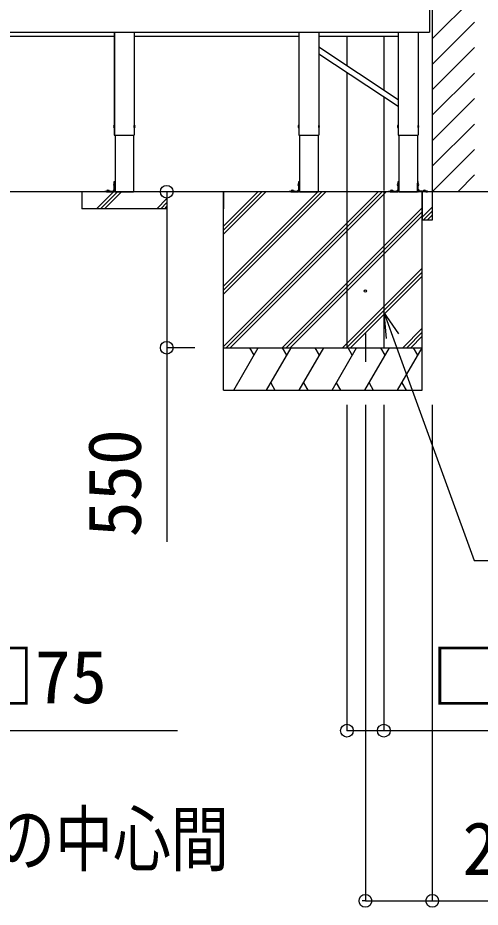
# Model space of a CAD drawing. Units: millimetres, scale not verified. Extents: x -13125 to 13125, y -19500 to 19405.
# Drawn here: x 8232 to 9861, y -1603 to 1533 of the extents above; entities that cross this region are included whole.
import ezdxf
from ezdxf.enums import TextEntityAlignment as Align

# ---------------------------------------------------------------- set-up
doc = ezdxf.new("R2010")
doc.units = ezdxf.units.MM
doc.header["$LTSCALE"] = 100
for name, color, linetype in [('0-3_YKK_12', 2, 'Continuous'), ('0-4_YKK_A1', 4, 'Continuous'), ('0-5_YKK_D', 6, 'Continuous')]:
    doc.layers.add(name, color=color, linetype=linetype)
doc.styles.add('ＭＳ ゴシック', font='')
doc.styles.get('ＭＳ ゴシック').set_extended_font_data('MS Gothic')

msp = doc.modelspace()

# ---------------------------------------------------------------- linework, layer by layer
at = {"layer": '0-3_YKK_12'}
msp.add_line((9456.9, 419.2), (9456.9, 319.2), dxfattribs=at)
at = {"layer": '0-4_YKK_A1'}
for p, q in [((9692.4, 4734.7), (9692.4, 919.1)), ((9692.4, 1458.1), (9841.4, 1607.1)), ((9692.4, 1368.3), (9841.4, 1517.3)), ((7002.9, 1482.2), (9682.4, 1482.2)), ((9292.4, 1482.2), (9292.4, 1444.8)), ((9642.4, 1482.2), (9642.4, 1119.2)), ((9642.4, 1482.2), (9642.4, 1119.2)), ((8572.3, 1467.2), (7792.4, 1467.2)), ((9222.3, 1467.2), (8642.4, 1467.2)), ((9572.3, 1467.2), (9292.4, 1467.2)), ((9391.9, 1467.2), (9391.9, 1364.1)), ((9521.9, 1467.2), (9521.9, 1277.9)), ((9292.4, 1430), (9572.3, 1244.5)), ((9292.4, 1423.1), (9292.4, 1119.2)), ((9692.4, 1278.5), (9841.4, 1427.5)), ((9292.4, 1406), (9572.3, 1220.5)), ((9391.9, 1340.1), (9391.9, 919.2)), ((9692.4, 1188.7), (9841.4, 1337.7)), ((9521.9, 1253.9), (9521.9, 923.9)), ((9692.4, 1098.8), (9841.4, 1247.8)), ((8571.9, 1153.2), (8571, 1153.1)), ((8571.9, 1145.2), (8571, 1145.4)), ((8571.9, 1153.2), (8571.9, 1145.2)), ((8571.9, 1153.2), (8572.4, 1153.1)), ((8571.9, 1145.2), (8572.4, 1145.3)), ((8572.4, 1153.1), (8572.4, 1145.3)), ((8642.9, 1153.2), (8642.4, 1153.1)), ((8642.4, 1145.3), (8642.4, 1153.1)), ((8642.9, 1145.2), (8642.4, 1145.3)), ((8642.9, 1153.2), (8643.7, 1153.1)), ((8642.9, 1145.2), (8642.9, 1153.2)), ((8642.9, 1145.2), (8643.7, 1145.4)), ((9221.9, 1153.2), (9221, 1153.1)), ((9221.9, 1145.2), (9221, 1145.4)), ((9221.9, 1153.2), (9221.9, 1145.2)), ((9221.9, 1153.2), (9222.4, 1153.1)), ((9221.9, 1145.2), (9222.4, 1145.3)), ((9222.4, 1153.1), (9222.4, 1145.3)), ((9292.9, 1153.2), (9292.4, 1153.1)), ((9292.4, 1145.3), (9292.4, 1153.1)), ((9292.9, 1145.2), (9292.4, 1145.3)), ((9292.9, 1153.2), (9293.7, 1153.1)), ((9292.9, 1145.2), (9292.9, 1153.2)), ((9292.9, 1145.2), (9293.7, 1145.4)), ((9571.9, 1153.2), (9571, 1153.1)), ((9571.9, 1145.2), (9571, 1145.4)), ((9571.9, 1153.2), (9571.9, 1145.2)), ((9571.9, 1153.2), (9572.4, 1153.1)), ((9571.9, 1145.2), (9572.4, 1145.3)), ((9572.4, 1153.3), (9572.4, 1119.2)), ((9572.4, 1153.1), (9572.4, 1145.3)), ((9642.9, 1153.2), (9642.4, 1153.1)), ((9642.4, 1145.3), (9642.4, 1153.1)), ((9642.9, 1145.2), (9642.4, 1145.3)), ((9642.9, 1153.2), (9643.7, 1153.1)), ((9642.9, 1145.2), (9642.9, 1153.2)), ((9642.9, 1145.2), (9643.7, 1145.4)), ((9692.4, 1009), (9841.4, 1158)), ((8572.3, 1119.2), (8642.4, 1119.2)), ((8574.7, 1119.2), (8574.7, 919.2)), ((8640, 1119.2), (8640, 919.2)), ((9222.3, 1119.2), (9292.4, 1119.2)), ((9224.7, 1119.2), (9224.7, 919.2)), ((9290, 1119.2), (9290, 919.2)), ((9572.3, 1119.2), (9642.4, 1119.2)), ((9574.7, 1119.2), (9574.7, 919.2)), ((9640, 1119.2), (9640, 919.2)), ((9692.4, 919.2), (9841.4, 1068.2)), ((9782.1, 919.2), (9841.4, 978.4)), ((8571.7, 948.2), (8570.9, 948.1)), ((8571.7, 948.2), (8571.7, 940.2)), ((8571.7, 948.2), (8572.2, 948.1)), ((8572.2, 955.2), (8574.7, 955.2)), ((8572.2, 950.8), (8572.2, 955.2)), ((8572.2, 949.4), (8572.2, 950.8)), ((8572.2, 922.2), (8572.2, 949.4)), ((8572.2, 948.1), (8572.2, 940.3)), ((8574.7, 955.2), (8574.7, 950.8)), ((8574.7, 950.8), (8574.7, 949.4)), ((8574.7, 922.2), (8574.7, 949.4)), ((9221.7, 948.2), (9220.9, 948.1)), ((9221.7, 948.2), (9221.7, 940.2)), ((9221.7, 948.2), (9222.2, 948.1)), ((9222.2, 955.2), (9224.7, 955.2)), ((9222.2, 950.8), (9222.2, 955.2)), ((9222.2, 949.4), (9222.2, 950.8)), ((9222.2, 922.2), (9222.2, 949.4)), ((9222.2, 948.1), (9222.2, 940.3)), ((9224.7, 955.2), (9224.7, 950.8)), ((9224.7, 950.8), (9224.7, 949.4)), ((9224.7, 922.2), (9224.7, 949.4)), ((9571.7, 948.2), (9570.9, 948.1)), ((9571.7, 948.2), (9571.7, 940.2)), ((9571.7, 948.2), (9572.2, 948.1)), ((9572.2, 955.2), (9574.7, 955.2)), ((9572.2, 950.8), (9572.2, 955.2)), ((9572.2, 949.4), (9572.2, 950.8)), ((9572.2, 922.2), (9572.2, 949.4)), ((9572.2, 948.1), (9572.2, 940.3)), ((9574.7, 955.2), (9574.7, 950.8)), ((9574.7, 950.8), (9574.7, 949.4)), ((9574.7, 922.2), (9574.7, 949.4)), ((9642.5, 955.2), (9640, 955.2)), ((9640, 955.2), (9640, 950.8)), ((9640, 950.8), (9640, 949.4)), ((9640, 922.2), (9640, 949.4)), ((9642.5, 950.8), (9642.5, 955.2)), ((9642.5, 949.4), (9642.5, 950.8)), ((9642.5, 922.2), (9642.5, 949.4)), ((9643, 948.2), (9642.5, 948.1)), ((9642.5, 940.3), (9642.5, 948.1)), ((9643, 948.2), (9643.8, 948.1)), ((9643, 940.2), (9643, 948.2)), ((10041.7, 919.2), (6836.9, 919.2)), ((8457.4, 919.2), (8457.4, 859.2)), ((8509.4, 859.2), (8569.4, 919.2)), ((8523.6, 859.2), (8583.6, 919.2)), ((8537.7, 859.2), (8597.7, 919.2)), ((8543.1, 919.2), (8538.7, 919.2)), ((8543.1, 921.7), (8544.5, 921.7)), ((8544.5, 919.2), (8543.1, 919.2)), ((8544.5, 921.7), (8555.8, 921.7)), ((8544.5, 919.2), (8555.8, 919.2)), ((8545.7, 922.7), (8545.7, 922.2)), ((8545.7, 922.2), (8553.7, 922.2)), ((8546.2, 921.7), (8553.2, 921.7)), ((8553.7, 922.7), (8553.7, 922.2)), ((8555.8, 919.2), (8555.8, 921.7)), ((8557.6, 921.7), (8555.8, 921.7)), ((8555.8, 919.2), (8557.6, 919.2)), ((8557.6, 919.2), (8571.7, 919.2)), ((8572.2, 927.3), (8566.6, 921.7)), ((8571.7, 940.2), (8570.9, 940.4)), ((8571.7, 940.2), (8572.2, 940.3)), ((8574.7, 919.2), (8640, 919.2)), ((8956.9, 369.2), (8956.9, 919.2)), ((8956.9, 919.2), (8956.9, 859.2)), ((8956.9, 798.4), (9077.6, 919.2)), ((8956.9, 586.3), (9289.8, 919.2)), ((8956.9, 374.2), (9501.9, 919.2)), ((8956.9, 784.3), (9091.8, 919.2)), ((8956.9, 572.2), (9303.9, 919.2)), ((8956.9, 770.2), (9105.9, 919.2)), ((8956.9, 558), (9318.1, 919.2)), ((8966, 369.2), (9516, 919.2)), ((8980.2, 369.2), (9530.2, 919.2)), ((9193.1, 919.2), (9188.7, 919.2)), ((9193.1, 921.7), (9194.5, 921.7)), ((9194.5, 919.2), (9193.1, 919.2)), ((9194.5, 921.7), (9205.8, 921.7)), ((9194.5, 919.2), (9205.8, 919.2)), ((9195.7, 922.7), (9195.7, 922.2)), ((9195.7, 922.2), (9203.7, 922.2)), ((9196.2, 921.7), (9203.2, 921.7)), ((9203.7, 922.7), (9203.7, 922.2)), ((9205.8, 919.2), (9205.8, 921.7)), ((9207.6, 921.7), (9205.8, 921.7)), ((9205.8, 919.2), (9207.6, 919.2)), ((9207.6, 919.2), (9221.7, 919.2)), ((9222.2, 927.3), (9216.6, 921.7)), ((9221.7, 940.2), (9220.9, 940.4)), ((9221.7, 940.2), (9222.2, 940.3)), ((9224.7, 919.2), (9290, 919.2)), ((9391.9, 919.2), (9391.9, 369.2)), ((9521.9, 919.2), (9521.9, 369.2)), ((9543.1, 919.2), (9538.7, 919.2)), ((9543.1, 921.7), (9544.5, 921.7)), ((9544.5, 919.2), (9543.1, 919.2)), ((9544.5, 921.7), (9555.8, 921.7)), ((9544.5, 919.2), (9555.8, 919.2)), ((9545.7, 922.7), (9545.7, 922.2)), ((9545.7, 922.2), (9553.7, 922.2)), ((9546.2, 921.7), (9553.2, 921.7)), ((9553.7, 922.7), (9553.7, 922.2)), ((9555.8, 919.2), (9555.8, 921.7)), ((9557.6, 921.7), (9555.8, 921.7)), ((9555.8, 919.2), (9557.6, 919.2)), ((9557.6, 919.2), (9571.7, 919.2)), ((9572.2, 927.3), (9566.6, 921.7)), ((9571.7, 940.2), (9570.9, 940.4)), ((9571.7, 940.2), (9572.2, 940.3)), ((9574.7, 919.2), (9640, 919.2)), ((9643, 940.2), (9642.5, 940.3)), ((9642.5, 927.3), (9648.1, 921.7)), ((9643, 940.2), (9643.8, 940.4)), ((9657.1, 919.2), (9643, 919.2)), ((9656.9, 369.2), (9656.9, 919.2)), ((9656.9, 919.2), (9656.9, 819.2)), ((9657.1, 921.7), (9658.9, 921.7)), ((9658.9, 919.2), (9657.1, 919.2)), ((9658.9, 919.2), (9658.9, 921.7)), ((9670.2, 921.7), (9658.9, 921.7)), ((9670.2, 919.2), (9658.9, 919.2)), ((9661, 922.7), (9661, 922.2)), ((9661, 922.2), (9669, 922.2)), ((9661.5, 921.7), (9668.5, 921.7)), ((9669, 922.7), (9669, 922.2)), ((9671.6, 921.7), (9670.2, 921.7)), ((9670.2, 919.2), (9671.6, 919.2)), ((9671.6, 919.2), (9676, 919.2)), ((8721.6, 859.2), (8757.4, 895)), ((8735.7, 859.2), (8757.4, 880.9)), ((8749.8, 859.2), (8757.4, 866.7)), ((9164, 369.2), (9656.9, 862)), ((9178.2, 369.2), (9656.9, 847.9)), ((9656.9, 829.5), (9692.4, 865)), ((9660.7, 819.2), (9692.4, 850.9)), ((9192.3, 369.2), (9656.9, 833.8)), ((9674.8, 819.2), (9692.4, 836.7)), ((9376.2, 369.2), (9656.9, 649.9)), ((9390.3, 369.2), (9656.9, 635.8)), ((9404.5, 369.2), (9656.9, 621.6)), ((9588.3, 369.2), (9656.9, 437.8)), ((9602.4, 369.2), (9656.9, 423.6)), ((9616.6, 369.2), (9656.9, 409.5)), ((8956.9, 369.2), (9656.9, 369.2)), ((8956.9, 369.2), (9656.9, 369.2)), ((8956.9, 219.2), (8956.9, 369.2)), ((8992.9, 219.2), (9079.5, 369.2)), ((9064.5, 343.2), (9049.5, 369.2)), ((9108.4, 219.2), (9195, 369.2)), ((9180, 343.2), (9165, 369.2)), ((9223.9, 219.2), (9310.5, 369.2)), ((9295.5, 343.2), (9280.5, 369.2)), ((9339.3, 219.2), (9425.9, 369.2)), ((9391.9, 369.2), (9521.9, 369.2)), ((9410.9, 343.2), (9395.9, 369.2)), ((9454.8, 219.2), (9541.4, 369.2)), ((9526.4, 343.2), (9511.4, 369.2)), ((9570.3, 219.2), (9656.9, 369.2)), ((9641.9, 343.2), (9626.9, 369.2)), ((9656.9, 219.2), (9656.9, 369.2)), ((9123.4, 245.2), (9138.4, 219.2)), ((9238.9, 245.2), (9253.9, 219.2)), ((9354.3, 245.2), (9369.3, 219.2)), ((9469.8, 245.2), (9484.8, 219.2)), ((9585.3, 245.2), (9600.3, 219.2)), ((8956.9, 219.2), (9656.9, 219.2))]:
    msp.add_line(p, q, dxfattribs=at)
for points in [[(7002.9, 1624.2), (9682.4, 1624.2), (9682.4, 1482.2)], [(8572.3, 1482.2), (8572.3, 1444.8), (8572.3, 1423), (8572.3, 1119.2)], [(8572.4, 1482.2), (8572.4, 1444.8), (8572.4, 1423.1), (8572.4, 1119.2)], [(8642.4, 1482.2), (8642.4, 1444.8), (8642.4, 1423.1), (8642.4, 1119.2)], [(8642.4, 1482.2), (8642.4, 1444.8), (8642.4, 1423), (8642.4, 1119.2)], [(9222.3, 1482.2), (9222.3, 1444.8), (9222.3, 1423), (9222.3, 1119.2)], [(9222.4, 1482.2), (9222.4, 1444.8), (9222.4, 1423.1), (9222.4, 1119.2)], [(9292.4, 1482.2), (9292.4, 1444.8), (9292.4, 1423), (9292.4, 1119.2)], [(9572.3, 1482.2), (9572.3, 1175.1), (9572.3, 1153.4), (9572.3, 1119.2)], [(9572.4, 1482.2), (9572.4, 1175.1), (9572.4, 1153.3), (9572.4, 1119.2)], [(8757.4, 919.2), (8757.4, 859.2), (8457.4, 859.2)], [(8538.7, 919.2), (8538.7, 921.7), (8543.1, 921.7)], [(8557.6, 919.2), (8557.6, 921.7), (8571.7, 921.7)], [(9188.7, 919.2), (9188.7, 921.7), (9193.1, 921.7)], [(9207.6, 919.2), (9207.6, 921.7), (9221.7, 921.7)], [(9538.7, 919.2), (9538.7, 921.7), (9543.1, 921.7)], [(9557.6, 919.2), (9557.6, 921.7), (9571.7, 921.7)], [(9657.1, 919.2), (9657.1, 921.7), (9643, 921.7)], [(9692.4, 919.2), (9692.4, 819.2), (9656.9, 819.2)], [(9676, 919.2), (9676, 921.7), (9671.6, 921.7)]]:
    msp.add_lwpolyline(points, dxfattribs=at)
msp.add_circle((9456.9, 569.2), 4.5, dxfattribs=at)
for centre, radius, start, end in [((8576, 1149.2), 6.5, 147.9441, 212.0559), ((8571.2, 1152.2), 0.9, 100, 147.9441), ((8571.2, 1146.3), 0.9, 212.0559, 260), ((8643.5, 1152.2), 0.9, 32.0559, 80), ((8643.5, 1146.3), 0.9, 280, 327.9441), ((8638.8, 1149.2), 6.5, 327.9441, 32.0559), ((9226, 1149.2), 6.5, 147.9441, 212.0559), ((9221.2, 1152.2), 0.9, 100, 147.9441), ((9221.2, 1146.3), 0.9, 212.0559, 260), ((9293.5, 1152.2), 0.9, 32.0559, 80), ((9293.5, 1146.3), 0.9, 280, 327.9441), ((9288.8, 1149.2), 6.5, 327.9441, 32.0559), ((9576, 1149.2), 6.5, 147.9441, 212.0559), ((9571.2, 1152.2), 0.9, 100, 147.9441), ((9571.2, 1146.3), 0.9, 212.0559, 260), ((9643.5, 1152.2), 0.9, 32.0559, 80), ((9643.5, 1146.3), 0.9, 280, 327.9441), ((9638.8, 1149.2), 6.5, 327.9441, 32.0559), ((8575.8, 944.2), 6.5, 147.9441, 212.0559), ((8571.1, 947.2), 0.9, 100, 147.9441), ((8571.1, 941.3), 0.9, 212.0559, 260), ((9225.8, 944.2), 6.5, 147.9441, 212.0559), ((9221.1, 947.2), 0.9, 100, 147.9441), ((9221.1, 941.3), 0.9, 212.0559, 260), ((9575.8, 944.2), 6.5, 147.9441, 212.0559), ((9571.1, 947.2), 0.9, 100, 147.9441), ((9571.1, 941.3), 0.9, 212.0559, 260), ((9643.6, 947.2), 0.9, 32.0559, 80), ((9643.6, 941.3), 0.9, 280, 327.9441), ((9638.9, 944.2), 6.5, 327.9441, 32.0559), ((8546.7, 922.7), 1, 126.0319, 180), ((8546.2, 922.2), 0.5, 180, 270), ((8549.7, 918.5), 6.1, 53.9681, 126.0319), ((8553.2, 922.2), 0.5, 270, 0), ((8552.7, 922.7), 1, 0, 53.9681), ((8571.7, 922.2), 0.5, 270, 0), ((8571.7, 922.2), 3, 270, 0), ((9196.7, 922.7), 1, 126.0319, 180), ((9196.2, 922.2), 0.5, 180, 270), ((9199.7, 918.5), 6.1, 53.9681, 126.0319), ((9203.2, 922.2), 0.5, 270, 0), ((9202.7, 922.7), 1, 0, 53.9681), ((9221.7, 922.2), 0.5, 270, 0), ((9221.7, 922.2), 3, 270, 0), ((9546.7, 922.7), 1, 126.0319, 180), ((9546.2, 922.2), 0.5, 180, 270), ((9549.7, 918.5), 6.1, 53.9681, 126.0319), ((9553.2, 922.2), 0.5, 270, 0), ((9552.7, 922.7), 1, 0, 53.9681), ((9571.7, 922.2), 0.5, 270, 0), ((9571.7, 922.2), 3, 270, 0), ((9643, 922.2), 3, 180, 270), ((9643, 922.2), 0.5, 180, 270), ((9662, 922.7), 1, 126.0319, 180), ((9661.5, 922.2), 0.5, 180, 270), ((9665, 918.5), 6.1, 53.9681, 126.0319), ((9668.5, 922.2), 0.5, 270, 0), ((9668, 922.7), 1, 0, 53.9681)]:
    msp.add_arc(centre, radius, start, end, dxfattribs=at)
at = {"layer": '0-5_YKK_D'}
for p, q in [((8855.9, 369.2), (8755.9, 369.2)), ((9391.9, 168.2), (9391.9, -981.8)), ((9456.9, 168.2), (9456.9, -1581.8)), ((9456.9, 168.2), (9456.9, -1581.8)), ((9521.9, 168.2), (9521.9, -981.8)), ((9692.4, 168.2), (9692.4, -1581.8)), ((9456.9, -1580.8), (9445, -1580.8))]:
    msp.add_line(p, q, dxfattribs=at)
for points in [[(8756.9, 919.2), (8756.9, 369.2), (8756.9, -315.3)], [(9575.3, 417.9), (9521.9, 494.2), (9530, 401.4)], [(9521.9, 494.2), (9552.6, 409.7), (9840.3, -380.8), (11687.8, -380.8)], [(7884.9, -980.8), (7959.9, -980.8), (8795, -980.8)], [(9391.9, -980.8), (9521.9, -980.8), (10638.3, -980.8)], [(9456.9, -1580.8), (9692.4, -1580.8), (10631.8, -1580.8)]]:
    msp.add_lwpolyline(points, dxfattribs=at)
for centre in [(8756.9, 919.2), (8756.9, 369.2), (9391.9, -980.8), (9521.9, -980.8), (9456.9, -1580.8), (9456.9, -1580.8), (9692.4, -1580.8)]:
    msp.add_circle(centre, 22.5, dxfattribs=at)

# ---------------------------------------------------------------- texts
at = {"layer": '0-5_YKK_D', "style": 'ＭＳ ゴシック'}
msp.add_text('550', height=187, rotation=90, dxfattribs=at).set_placement((8721.9, -299.1), align=Align.BOTTOM_LEFT)
for s, p in [('□75', (8037, -940)), ('□130', (9689, -940)), ('235.5', (9798.5, -1545.8))]:
    msp.add_text(s, height=187, dxfattribs=at).set_placement(p, align=Align.BOTTOM_LEFT)
at = {"layer": '0-5_YKK_D', "style": 'ＭＳ ゴシック', "width": 0.8}
msp.add_text('柱の中心間', height=187, dxfattribs=at).set_placement((7955.3, -1512.4), align=Align.BOTTOM_LEFT)

doc.saveas('drawing.dxf')
